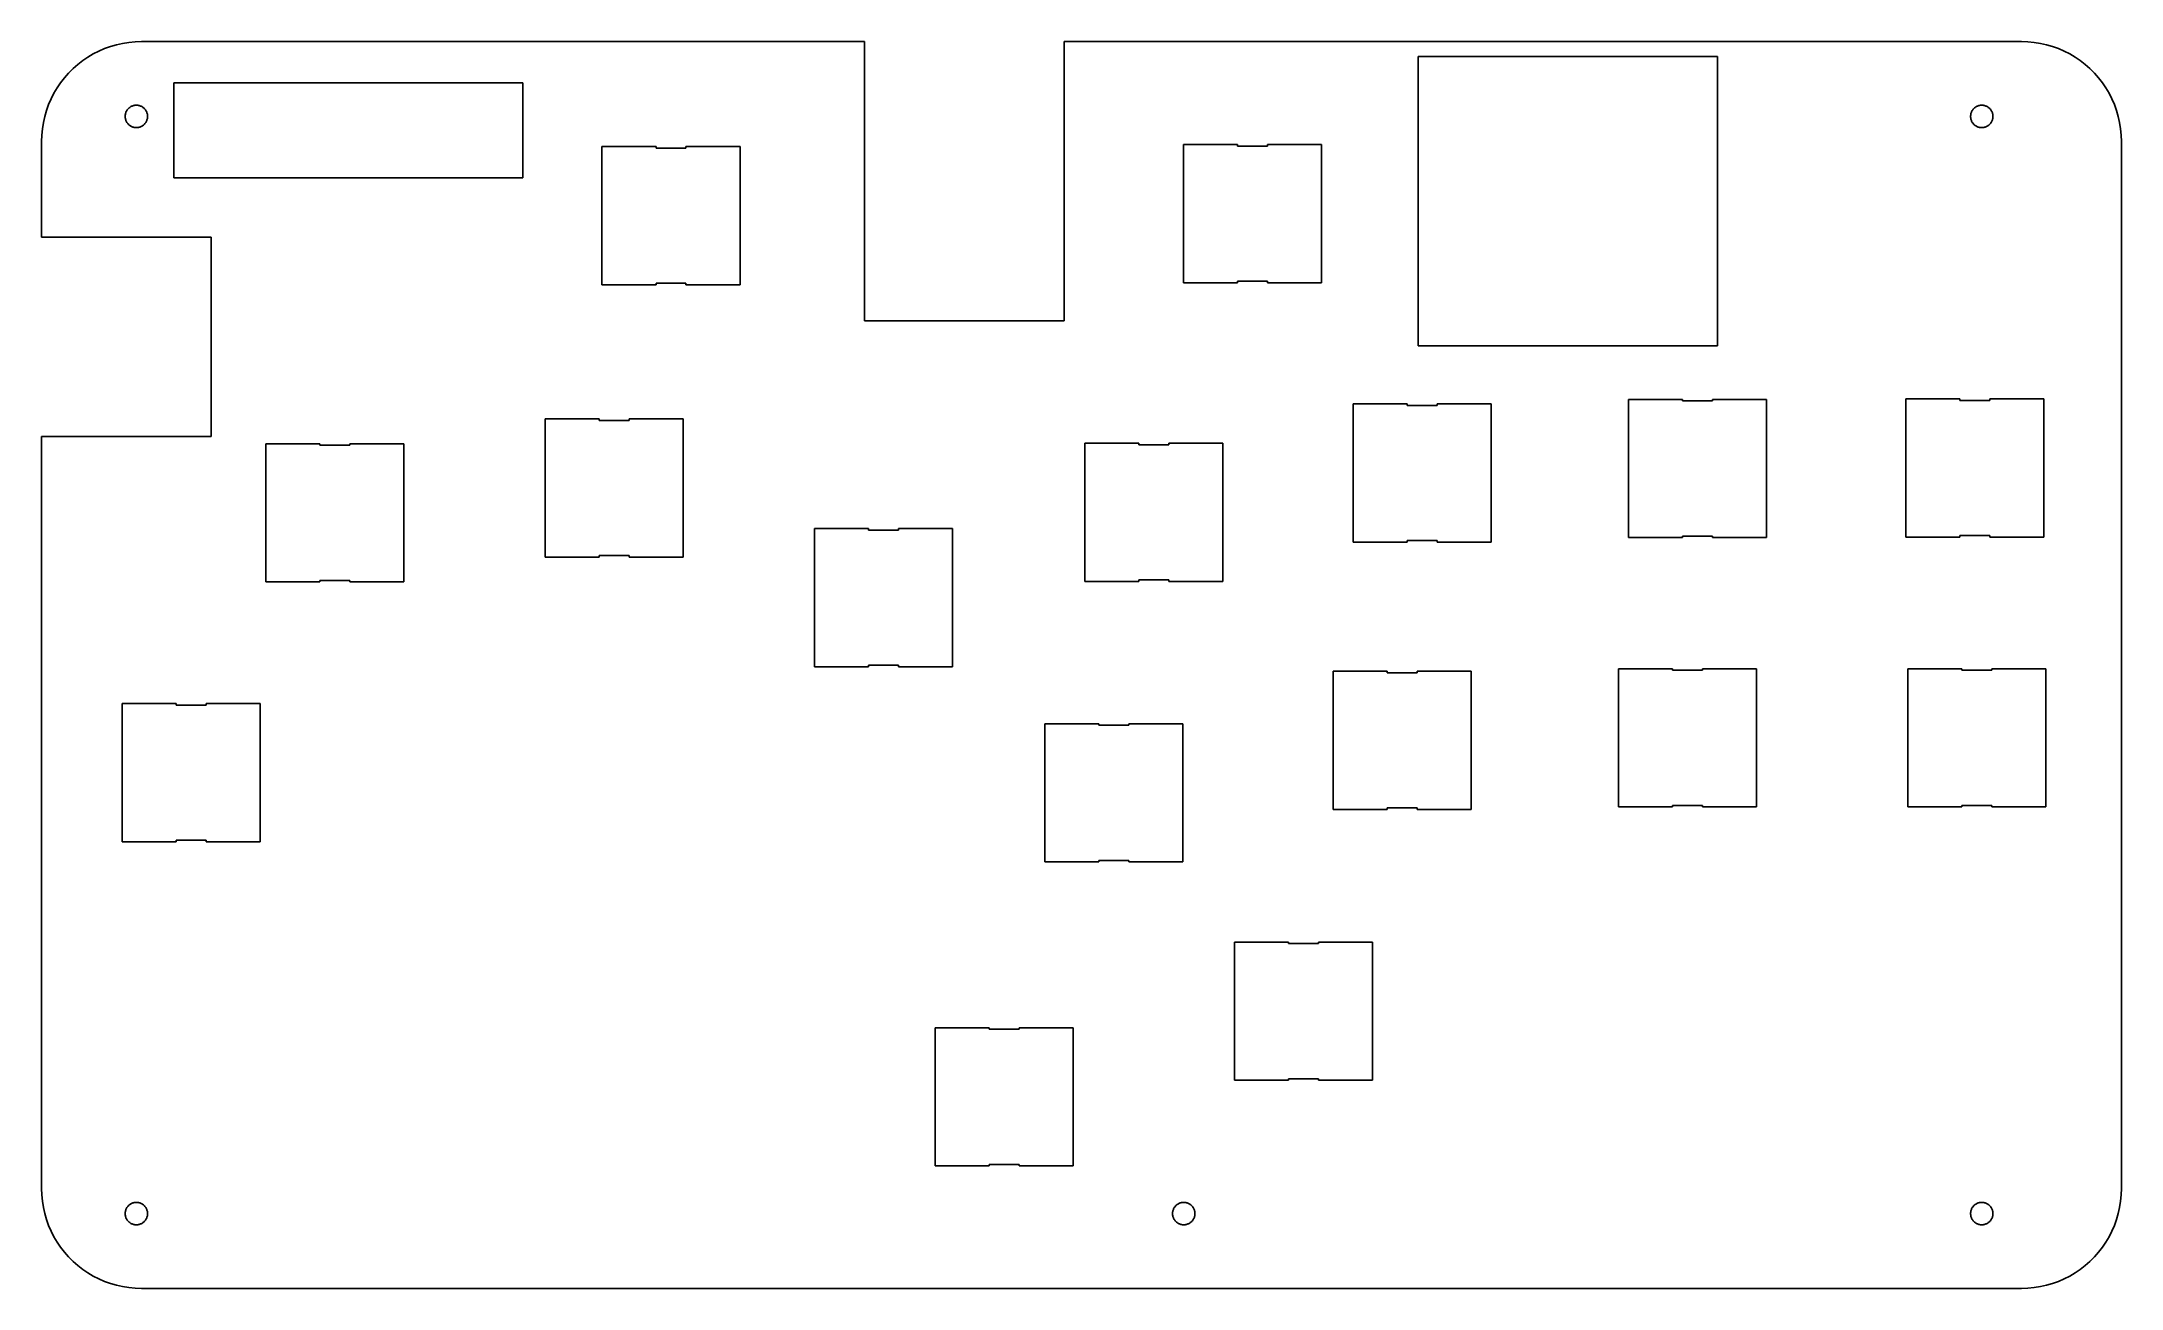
# Model space of a CAD drawing. Header units: metres. Extents: x 0 to 208, y 0 to 125.
import ezdxf

# ---------------------------------------------------------------- set-up
doc = ezdxf.new("R2010")
doc.units = ezdxf.units.M

msp = doc.modelspace()

# ---------------------------------------------------------------- linework, layer by layer
for p, q in [((4.12215, 123.09), (3.62576, 122.705)), ((4.64174, 123.443), (4.12215, 123.09)), ((5.18246, 123.763), (4.64174, 123.443)), ((5.7422, 124.048), (5.18246, 123.763)), ((6.31876, 124.298), (5.7422, 124.048)), ((6.90984, 124.511), (6.31876, 124.298)), ((7.51311, 124.686), (6.90984, 124.511)), ((8.12619, 124.823), (7.51311, 124.686)), ((8.74667, 124.921), (8.12619, 124.823)), ((9.3721, 124.98), (8.74667, 124.921)), ((10, 125), (9.3721, 124.98)), ((82.5, 125), (10, 125)), ((82.5, 97), (82.5, 125)), ((198.5, 125), (102.5, 125)), ((102.5, 125), (102.5, 97)), ((138, 94.5), (138, 123.5)), ((138, 123.5), (168, 123.5)), ((168, 123.5), (168, 94.5)), ((199.128, 124.98), (198.5, 125)), ((199.753, 124.921), (199.128, 124.98)), ((200.374, 124.823), (199.753, 124.921)), ((200.987, 124.686), (200.374, 124.823)), ((201.59, 124.511), (200.987, 124.686)), ((202.181, 124.298), (201.59, 124.511)), ((202.758, 124.048), (202.181, 124.298)), ((203.318, 123.763), (202.758, 124.048)), ((203.858, 123.443), (203.318, 123.763)), ((204.378, 123.09), (203.858, 123.443)), ((204.874, 122.705), (204.378, 123.09)), ((2.29486, 121.374), (1.90984, 120.878)), ((2.71031, 121.845), (2.29486, 121.374)), ((3.15453, 122.29), (2.71031, 121.845)), ((3.62576, 122.705), (3.15453, 122.29)), ((205.345, 122.29), (204.874, 122.705)), ((205.79, 121.845), (205.345, 122.29)), ((206.205, 121.374), (205.79, 121.845)), ((206.59, 120.878), (206.205, 121.374)), ((0.95174, 119.258), (0.70224, 118.681)), ((1.23694, 119.818), (0.95174, 119.258)), ((1.55672, 120.358), (1.23694, 119.818)), ((1.90984, 120.878), (1.55672, 120.358)), ((13.25, 111.35), (13.25, 120.85)), ((13.25, 120.85), (48.25, 120.85)), ((48.25, 120.85), (48.25, 111.35)), ((206.943, 120.358), (206.59, 120.878)), ((207.263, 119.818), (206.943, 120.358)), ((207.548, 119.258), (207.263, 119.818)), ((207.798, 118.681), (207.548, 119.258)), ((0.17712, 116.874), (0.07886, 116.253)), ((0.31416, 117.487), (0.17712, 116.874)), ((0.48944, 118.09), (0.31416, 117.487)), ((0.70224, 118.681), (0.48944, 118.09)), ((8.37999, 117.5), (8.3822, 117.57)), ((8.3822, 117.43), (8.37999, 117.5)), ((8.3822, 117.57), (8.38882, 117.64)), ((8.38882, 117.36), (8.3822, 117.43)), ((8.38882, 117.64), (8.39983, 117.71)), ((8.39983, 117.29), (8.38882, 117.36)), ((8.39983, 117.71), (8.41518, 117.779)), ((8.41518, 117.221), (8.39983, 117.29)), ((8.41518, 117.779), (8.43481, 117.846)), ((8.43481, 117.154), (8.41518, 117.221)), ((8.43481, 117.846), (8.45865, 117.912)), ((8.45865, 117.088), (8.43481, 117.154)), ((8.45865, 117.912), (8.48659, 117.977)), ((8.48659, 117.023), (8.45865, 117.088)), ((8.48659, 117.977), (8.51852, 118.04)), ((8.51852, 116.96), (8.48659, 117.023)), ((8.51852, 118.04), (8.55435, 118.1)), ((8.55435, 116.9), (8.51852, 116.96)), ((8.55435, 118.1), (8.59389, 118.158)), ((8.59389, 116.842), (8.55435, 116.9)), ((8.59389, 118.158), (8.63702, 118.214)), ((8.63702, 116.786), (8.59389, 116.842)), ((8.63702, 118.214), (8.68355, 118.267)), ((8.68355, 116.733), (8.63702, 116.786)), ((8.68355, 118.267), (8.73331, 118.316)), ((8.73331, 118.316), (8.78607, 118.363)), ((8.78607, 118.363), (8.84167, 118.406)), ((8.84167, 118.406), (8.89987, 118.446)), ((8.89987, 118.446), (8.96043, 118.481)), ((8.96043, 118.481), (9.02312, 118.513)), ((9.02312, 118.513), (9.08769, 118.541)), ((9.08769, 118.541), (9.1539, 118.565)), ((9.1539, 118.565), (9.22147, 118.585)), ((9.22147, 118.585), (9.29013, 118.6)), ((9.29013, 118.6), (9.35962, 118.611)), ((9.35962, 118.611), (9.42967, 118.618)), ((9.42967, 118.618), (9.5, 118.62)), ((9.5, 118.62), (9.57031, 118.618)), ((9.57031, 118.618), (9.64037, 118.611)), ((9.64037, 118.611), (9.70985, 118.6)), ((9.70985, 118.6), (9.77852, 118.585)), ((9.77852, 118.585), (9.84608, 118.565)), ((9.84608, 118.565), (9.91229, 118.541)), ((9.91229, 118.541), (9.97687, 118.513)), ((9.97687, 118.513), (10.0396, 118.481)), ((10.0396, 118.481), (10.1001, 118.446)), ((10.1001, 118.446), (10.1583, 118.406)), ((10.1583, 118.406), (10.2139, 118.363)), ((10.2139, 118.363), (10.2667, 118.316)), ((10.2667, 118.316), (10.3164, 118.267)), ((10.3164, 118.267), (10.363, 118.214)), ((10.363, 116.786), (10.3164, 116.733)), ((10.363, 118.214), (10.4061, 118.158)), ((10.4061, 116.842), (10.363, 116.786)), ((10.4061, 118.158), (10.4456, 118.1)), ((10.4456, 116.9), (10.4061, 116.842)), ((10.4456, 118.1), (10.4815, 118.04)), ((10.4815, 116.96), (10.4456, 116.9)), ((10.4815, 118.04), (10.5134, 117.977)), ((10.5134, 117.023), (10.4815, 116.96)), ((10.5134, 117.977), (10.5413, 117.912)), ((10.5413, 117.088), (10.5134, 117.023)), ((10.5413, 117.912), (10.5652, 117.846)), ((10.5652, 117.154), (10.5413, 117.088)), ((10.5652, 117.846), (10.5848, 117.779)), ((10.5848, 117.221), (10.5652, 117.154)), ((10.5848, 117.779), (10.6002, 117.71)), ((10.6002, 117.29), (10.5848, 117.221)), ((10.6002, 117.71), (10.6112, 117.64)), ((10.6112, 117.36), (10.6002, 117.29)), ((10.6112, 117.64), (10.6178, 117.57)), ((10.6178, 117.43), (10.6112, 117.36)), ((10.6178, 117.57), (10.62, 117.5)), ((10.62, 117.5), (10.6178, 117.43)), ((193.38, 117.5), (193.382, 117.57)), ((193.382, 117.43), (193.38, 117.5)), ((193.382, 117.57), (193.389, 117.64)), ((193.389, 117.36), (193.382, 117.43)), ((193.389, 117.64), (193.4, 117.71)), ((193.4, 117.29), (193.389, 117.36)), ((193.4, 117.71), (193.415, 117.779)), ((193.415, 117.221), (193.4, 117.29)), ((193.415, 117.779), (193.435, 117.846)), ((193.435, 117.154), (193.415, 117.221)), ((193.435, 117.846), (193.459, 117.912)), ((193.459, 117.088), (193.435, 117.154)), ((193.459, 117.912), (193.487, 117.977)), ((193.487, 117.023), (193.459, 117.088)), ((193.487, 117.977), (193.519, 118.04)), ((193.519, 116.96), (193.487, 117.023)), ((193.519, 118.04), (193.554, 118.1)), ((193.554, 116.9), (193.519, 116.96)), ((193.554, 118.1), (193.594, 118.158)), ((193.594, 116.842), (193.554, 116.9)), ((193.594, 118.158), (193.637, 118.214)), ((193.637, 116.786), (193.594, 116.842)), ((193.637, 118.214), (193.684, 118.267)), ((193.684, 116.733), (193.637, 116.786)), ((193.684, 118.267), (193.733, 118.316)), ((193.733, 118.316), (193.786, 118.363)), ((193.786, 118.363), (193.842, 118.406)), ((193.842, 118.406), (193.9, 118.446)), ((193.9, 118.446), (193.96, 118.481)), ((193.96, 118.481), (194.023, 118.513)), ((194.023, 118.513), (194.088, 118.541)), ((194.088, 118.541), (194.154, 118.565)), ((194.154, 118.565), (194.221, 118.585)), ((194.221, 118.585), (194.29, 118.6)), ((194.29, 118.6), (194.36, 118.611)), ((194.36, 118.611), (194.43, 118.618)), ((194.43, 118.618), (194.5, 118.62)), ((194.5, 118.62), (194.57, 118.618)), ((194.57, 118.618), (194.64, 118.611)), ((194.64, 118.611), (194.71, 118.6)), ((194.71, 118.6), (194.779, 118.585)), ((194.779, 118.585), (194.846, 118.565)), ((194.846, 118.565), (194.912, 118.541)), ((194.912, 118.541), (194.977, 118.513)), ((194.977, 118.513), (195.04, 118.481)), ((195.04, 118.481), (195.1, 118.446)), ((195.1, 118.446), (195.158, 118.406)), ((195.158, 118.406), (195.214, 118.363)), ((195.214, 118.363), (195.267, 118.316)), ((195.267, 118.316), (195.316, 118.267)), ((195.316, 118.267), (195.363, 118.214)), ((195.363, 116.786), (195.316, 116.733)), ((195.363, 118.214), (195.406, 118.158)), ((195.406, 116.842), (195.363, 116.786)), ((195.406, 118.158), (195.446, 118.1)), ((195.446, 116.9), (195.406, 116.842)), ((195.446, 118.1), (195.481, 118.04)), ((195.481, 116.96), (195.446, 116.9)), ((195.481, 118.04), (195.513, 117.977)), ((195.513, 117.023), (195.481, 116.96)), ((195.513, 117.977), (195.541, 117.912)), ((195.541, 117.088), (195.513, 117.023)), ((195.541, 117.912), (195.565, 117.846)), ((195.565, 117.154), (195.541, 117.088)), ((195.565, 117.846), (195.585, 117.779)), ((195.585, 117.221), (195.565, 117.154)), ((195.585, 117.779), (195.6, 117.71)), ((195.6, 117.29), (195.585, 117.221)), ((195.6, 117.71), (195.611, 117.64)), ((195.611, 117.36), (195.6, 117.29)), ((195.611, 117.64), (195.618, 117.57)), ((195.618, 117.43), (195.611, 117.36)), ((195.618, 117.57), (195.62, 117.5)), ((195.62, 117.5), (195.618, 117.43)), ((208.011, 118.09), (207.798, 118.681)), ((208.186, 117.487), (208.011, 118.09)), ((208.323, 116.874), (208.186, 117.487)), ((208.421, 116.253), (208.323, 116.874)), ((0.01973, 115.628), (0, 115)), ((0, 115), (0, 105.4)), ((0.07886, 116.253), (0.01973, 115.628)), ((8.73331, 116.684), (8.68355, 116.733)), ((8.78607, 116.637), (8.73331, 116.684)), ((8.84167, 116.594), (8.78607, 116.637)), ((8.89987, 116.554), (8.84167, 116.594)), ((8.96043, 116.519), (8.89987, 116.554)), ((9.02312, 116.487), (8.96043, 116.519)), ((9.08769, 116.459), (9.02312, 116.487)), ((9.1539, 116.435), (9.08769, 116.459)), ((9.22147, 116.415), (9.1539, 116.435)), ((9.29013, 116.4), (9.22147, 116.415)), ((9.35962, 116.389), (9.29013, 116.4)), ((9.42967, 116.382), (9.35962, 116.389)), ((9.5, 116.38), (9.42967, 116.382)), ((9.57031, 116.382), (9.5, 116.38)), ((9.64037, 116.389), (9.57031, 116.382)), ((9.70985, 116.4), (9.64037, 116.389)), ((9.77852, 116.415), (9.70985, 116.4)), ((9.84608, 116.435), (9.77852, 116.415)), ((9.91229, 116.459), (9.84608, 116.435)), ((9.97687, 116.487), (9.91229, 116.459)), ((10.0396, 116.519), (9.97687, 116.487)), ((10.1001, 116.554), (10.0396, 116.519)), ((10.1583, 116.594), (10.1001, 116.554)), ((10.2139, 116.637), (10.1583, 116.594)), ((10.2667, 116.684), (10.2139, 116.637)), ((10.3164, 116.733), (10.2667, 116.684)), ((114.475, 100.825), (114.475, 114.675)), ((114.475, 114.675), (119.9, 114.675)), ((119.9, 114.675), (119.9, 114.525)), ((122.9, 114.525), (122.9, 114.675)), ((122.9, 114.675), (128.325, 114.675)), ((128.325, 114.675), (128.325, 100.825)), ((193.733, 116.684), (193.684, 116.733)), ((193.786, 116.637), (193.733, 116.684)), ((193.842, 116.594), (193.786, 116.637)), ((193.9, 116.554), (193.842, 116.594)), ((193.96, 116.519), (193.9, 116.554)), ((194.023, 116.487), (193.96, 116.519)), ((194.088, 116.459), (194.023, 116.487)), ((194.154, 116.435), (194.088, 116.459)), ((194.221, 116.415), (194.154, 116.435)), ((194.29, 116.4), (194.221, 116.415)), ((194.36, 116.389), (194.29, 116.4)), ((194.43, 116.382), (194.36, 116.389)), ((194.5, 116.38), (194.43, 116.382)), ((194.57, 116.382), (194.5, 116.38)), ((194.64, 116.389), (194.57, 116.382)), ((194.71, 116.4), (194.64, 116.389)), ((194.779, 116.415), (194.71, 116.4)), ((194.846, 116.435), (194.779, 116.415)), ((194.912, 116.459), (194.846, 116.435)), ((194.977, 116.487), (194.912, 116.459)), ((195.04, 116.519), (194.977, 116.487)), ((195.1, 116.554), (195.04, 116.519)), ((195.158, 116.594), (195.1, 116.554)), ((195.214, 116.637), (195.158, 116.594)), ((195.267, 116.684), (195.214, 116.637)), ((195.316, 116.733), (195.267, 116.684)), ((208.48, 115.628), (208.421, 116.253)), ((208.5, 115), (208.48, 115.628)), ((208.5, 10), (208.5, 115)), ((56.175, 100.625), (56.175, 114.475)), ((56.175, 114.475), (61.6, 114.475)), ((61.6, 114.475), (61.6, 114.325)), ((61.6, 114.325), (64.6, 114.325)), ((64.6, 114.325), (64.6, 114.475)), ((64.6, 114.475), (70.025, 114.475)), ((70.025, 114.475), (70.025, 100.625)), ((119.9, 114.525), (122.9, 114.525)), ((48.25, 111.35), (13.25, 111.35)), ((0, 105.4), (17, 105.4)), ((17, 105.4), (17, 85.4)), ((61.6, 100.625), (56.175, 100.625)), ((64.6, 100.775), (61.6, 100.775)), ((61.6, 100.775), (61.6, 100.625)), ((64.6, 100.625), (64.6, 100.775)), ((70.025, 100.625), (64.6, 100.625)), ((119.9, 100.825), (114.475, 100.825)), ((122.9, 100.975), (119.9, 100.975)), ((119.9, 100.975), (119.9, 100.825)), ((122.9, 100.825), (122.9, 100.975)), ((128.325, 100.825), (122.9, 100.825)), ((102.5, 97), (82.5, 97)), ((168, 94.5), (138, 94.5)), ((131.475, 74.825), (131.475, 88.675)), ((131.475, 88.675), (136.9, 88.675)), ((136.9, 88.675), (136.9, 88.525)), ((136.9, 88.525), (139.9, 88.525)), ((139.9, 88.525), (139.9, 88.675)), ((139.9, 88.675), (145.325, 88.675)), ((145.325, 88.675), (145.325, 74.825)), ((159.075, 75.275), (159.075, 89.125)), ((159.075, 89.125), (164.5, 89.125)), ((164.5, 89.125), (164.5, 88.975)), ((164.5, 88.975), (167.5, 88.975)), ((167.5, 88.975), (167.5, 89.125)), ((167.5, 89.125), (172.925, 89.125)), ((172.925, 89.125), (172.925, 75.275)), ((186.875, 75.325), (186.875, 89.175)), ((186.875, 89.175), (192.3, 89.175)), ((192.3, 89.175), (192.3, 89.025)), ((192.3, 89.025), (195.3, 89.025)), ((195.3, 89.025), (195.3, 89.175)), ((195.3, 89.175), (200.725, 89.175)), ((200.725, 89.175), (200.725, 75.325)), ((50.475, 73.325), (50.475, 87.175)), ((50.475, 87.175), (55.9, 87.175)), ((55.9, 87.175), (55.9, 87.025)), ((55.9, 87.025), (58.9, 87.025)), ((58.9, 87.025), (58.9, 87.175)), ((58.9, 87.175), (64.325, 87.175)), ((64.325, 87.175), (64.325, 73.325)), ((17, 85.4), (0, 85.4)), ((0, 85.4), (0, 10)), ((22.475, 70.825), (22.475, 84.675)), ((22.475, 84.675), (27.9, 84.675)), ((27.9, 84.675), (27.9, 84.525)), ((27.9, 84.525), (30.9, 84.525)), ((30.9, 84.525), (30.9, 84.675)), ((30.9, 84.675), (36.325, 84.675)), ((36.325, 84.675), (36.325, 70.825)), ((104.575, 70.875), (104.575, 84.725)), ((104.575, 84.725), (110, 84.725)), ((110, 84.725), (110, 84.575)), ((110, 84.575), (113, 84.575)), ((113, 84.575), (113, 84.725)), ((113, 84.725), (118.425, 84.725)), ((118.425, 84.725), (118.425, 70.875)), ((77.475, 62.325), (77.475, 76.175)), ((77.475, 76.175), (82.9, 76.175)), ((82.9, 76.175), (82.9, 76.025)), ((82.9, 76.025), (85.9, 76.025)), ((85.9, 76.025), (85.9, 76.175)), ((85.9, 76.175), (91.325, 76.175)), ((91.325, 76.175), (91.325, 62.325)), ((164.5, 75.275), (159.075, 75.275)), ((167.5, 75.425), (164.5, 75.425)), ((164.5, 75.425), (164.5, 75.275)), ((167.5, 75.275), (167.5, 75.425)), ((172.925, 75.275), (167.5, 75.275)), ((192.3, 75.325), (186.875, 75.325)), ((195.3, 75.475), (192.3, 75.475)), ((192.3, 75.475), (192.3, 75.325)), ((195.3, 75.325), (195.3, 75.475)), ((200.725, 75.325), (195.3, 75.325)), ((55.9, 73.325), (50.475, 73.325)), ((58.9, 73.475), (55.9, 73.475)), ((55.9, 73.475), (55.9, 73.325)), ((58.9, 73.325), (58.9, 73.475)), ((64.325, 73.325), (58.9, 73.325)), ((136.9, 74.825), (131.475, 74.825)), ((139.9, 74.975), (136.9, 74.975)), ((136.9, 74.975), (136.9, 74.825)), ((139.9, 74.825), (139.9, 74.975)), ((145.325, 74.825), (139.9, 74.825)), ((30.9, 70.975), (27.9, 70.975)), ((27.9, 70.975), (27.9, 70.825)), ((30.9, 70.825), (30.9, 70.975)), ((113, 71.025), (110, 71.025)), ((110, 71.025), (110, 70.875)), ((113, 70.875), (113, 71.025)), ((27.9, 70.825), (22.475, 70.825)), ((36.325, 70.825), (30.9, 70.825)), ((110, 70.875), (104.575, 70.875)), ((118.425, 70.875), (113, 70.875)), ((82.9, 62.325), (77.475, 62.325)), ((85.9, 62.475), (82.9, 62.475)), ((82.9, 62.475), (82.9, 62.325)), ((85.9, 62.325), (85.9, 62.475)), ((91.325, 62.325), (85.9, 62.325)), ((129.475, 48.025), (129.475, 61.875)), ((129.475, 61.875), (134.9, 61.875)), ((134.9, 61.875), (134.9, 61.725)), ((134.9, 61.725), (137.9, 61.725)), ((137.9, 61.725), (137.9, 61.875)), ((137.9, 61.875), (143.325, 61.875)), ((143.325, 61.875), (143.325, 48.025)), ((158.075, 48.275), (158.075, 62.125)), ((158.075, 62.125), (163.5, 62.125)), ((163.5, 62.125), (163.5, 61.975)), ((163.5, 61.975), (166.5, 61.975)), ((166.5, 61.975), (166.5, 62.125)), ((166.5, 62.125), (171.925, 62.125)), ((171.925, 62.125), (171.925, 48.275)), ((187.075, 48.275), (187.075, 62.125)), ((187.075, 62.125), (192.5, 62.125)), ((192.5, 62.125), (192.5, 61.975)), ((192.5, 61.975), (195.5, 61.975)), ((195.5, 61.975), (195.5, 62.125)), ((195.5, 62.125), (200.925, 62.125)), ((200.925, 62.125), (200.925, 48.275)), ((8.07501, 44.775), (8.07501, 58.625)), ((8.07501, 58.625), (13.5, 58.625)), ((13.5, 58.625), (13.5, 58.475)), ((13.5, 58.475), (16.5, 58.475)), ((16.5, 58.475), (16.5, 58.625)), ((16.5, 58.625), (21.925, 58.625)), ((21.925, 58.625), (21.925, 44.775)), ((100.575, 42.76), (100.575, 56.61)), ((100.575, 56.61), (106, 56.61)), ((106, 56.61), (106, 56.46)), ((106, 56.46), (109, 56.46)), ((109, 56.46), (109, 56.61)), ((109, 56.61), (114.425, 56.61)), ((114.425, 56.61), (114.425, 42.76)), ((134.9, 48.025), (129.475, 48.025)), ((137.9, 48.175), (134.9, 48.175)), ((134.9, 48.175), (134.9, 48.025)), ((137.9, 48.025), (137.9, 48.175)), ((143.325, 48.025), (137.9, 48.025)), ((163.5, 48.275), (158.075, 48.275)), ((166.5, 48.425), (163.5, 48.425)), ((163.5, 48.425), (163.5, 48.275)), ((166.5, 48.275), (166.5, 48.425)), ((171.925, 48.275), (166.5, 48.275)), ((192.5, 48.275), (187.075, 48.275)), ((195.5, 48.425), (192.5, 48.425)), ((192.5, 48.425), (192.5, 48.275)), ((195.5, 48.275), (195.5, 48.425)), ((200.925, 48.275), (195.5, 48.275)), ((13.5, 44.775), (8.07501, 44.775)), ((16.5, 44.925), (13.5, 44.925)), ((13.5, 44.925), (13.5, 44.775)), ((16.5, 44.775), (16.5, 44.925)), ((21.925, 44.775), (16.5, 44.775)), ((106, 42.76), (100.575, 42.76)), ((109, 42.91), (106, 42.91)), ((106, 42.91), (106, 42.76)), ((109, 42.76), (109, 42.91)), ((114.425, 42.76), (109, 42.76)), ((119.575, 20.875), (119.575, 34.725)), ((119.575, 34.725), (125, 34.725)), ((125, 34.725), (125, 34.575)), ((125, 34.575), (128, 34.575)), ((128, 34.575), (128, 34.725)), ((128, 34.725), (133.425, 34.725)), ((133.425, 34.725), (133.425, 20.875)), ((89.575, 12.275), (89.575, 26.125)), ((89.575, 26.125), (95, 26.125)), ((95, 26.125), (95, 25.975)), ((95, 25.975), (98, 25.975)), ((98, 25.975), (98, 26.125)), ((98, 26.125), (103.425, 26.125)), ((103.425, 26.125), (103.425, 12.275)), ((125, 20.875), (119.575, 20.875)), ((128, 21.025), (125, 21.025)), ((125, 21.025), (125, 20.875)), ((128, 20.875), (128, 21.025)), ((133.425, 20.875), (128, 20.875)), ((95, 12.275), (89.575, 12.275)), ((98, 12.425), (95, 12.425)), ((95, 12.425), (95, 12.275)), ((98, 12.275), (98, 12.425)), ((103.425, 12.275), (98, 12.275)), ((0, 10), (0.01973, 9.3721)), ((0.01973, 9.3721), (0.07886, 8.74667)), ((0.07886, 8.74667), (0.17712, 8.12619)), ((8.73331, 8.31644), (8.78607, 8.36296)), ((8.78607, 8.36296), (8.84167, 8.4061)), ((8.84167, 8.4061), (8.89987, 8.44563)), ((8.89987, 8.44563), (8.96043, 8.48146)), ((8.96043, 8.48146), (9.02312, 8.5134)), ((9.02312, 8.5134), (9.08769, 8.54134)), ((9.08769, 8.54134), (9.1539, 8.56517)), ((9.1539, 8.56517), (9.22147, 8.58481)), ((9.22147, 8.58481), (9.29013, 8.60016)), ((9.29013, 8.60016), (9.35962, 8.61116)), ((9.35962, 8.61116), (9.42967, 8.61778)), ((9.42967, 8.61778), (9.5, 8.62)), ((9.5, 8.62), (9.57031, 8.61778)), ((9.57031, 8.61778), (9.64037, 8.61116)), ((9.64037, 8.61116), (9.70985, 8.60016)), ((9.70985, 8.60016), (9.77852, 8.58481)), ((9.77852, 8.58481), (9.84608, 8.56517)), ((9.84608, 8.56517), (9.91229, 8.54134)), ((9.91229, 8.54134), (9.97687, 8.5134)), ((9.97687, 8.5134), (10.0396, 8.48146)), ((10.0396, 8.48146), (10.1001, 8.44563)), ((10.1001, 8.44563), (10.1583, 8.4061)), ((10.1583, 8.4061), (10.2139, 8.36296)), ((10.2139, 8.36296), (10.2667, 8.31644)), ((113.733, 8.31644), (113.786, 8.36296)), ((113.786, 8.36296), (113.842, 8.4061)), ((113.842, 8.4061), (113.9, 8.44563)), ((113.9, 8.44563), (113.96, 8.48146)), ((113.96, 8.48146), (114.023, 8.5134)), ((114.023, 8.5134), (114.088, 8.54134)), ((114.088, 8.54134), (114.154, 8.56517)), ((114.154, 8.56517), (114.221, 8.58481)), ((114.221, 8.58481), (114.29, 8.60016)), ((114.29, 8.60016), (114.36, 8.61116)), ((114.36, 8.61116), (114.43, 8.61778)), ((114.43, 8.61778), (114.5, 8.62)), ((114.5, 8.62), (114.57, 8.61778)), ((114.57, 8.61778), (114.64, 8.61116)), ((114.64, 8.61116), (114.71, 8.60016)), ((114.71, 8.60016), (114.779, 8.58481)), ((114.779, 8.58481), (114.846, 8.56517)), ((114.846, 8.56517), (114.912, 8.54134)), ((114.912, 8.54134), (114.977, 8.5134)), ((114.977, 8.5134), (115.04, 8.48146)), ((115.04, 8.48146), (115.1, 8.44563)), ((115.1, 8.44563), (115.158, 8.4061)), ((115.158, 8.4061), (115.214, 8.36296)), ((115.214, 8.36296), (115.267, 8.31644)), ((193.733, 8.31644), (193.786, 8.36296)), ((193.786, 8.36296), (193.842, 8.4061)), ((193.842, 8.4061), (193.9, 8.44563)), ((193.9, 8.44563), (193.96, 8.48146)), ((193.96, 8.48146), (194.023, 8.5134)), ((194.023, 8.5134), (194.088, 8.54134)), ((194.088, 8.54134), (194.154, 8.56517)), ((194.154, 8.56517), (194.221, 8.58481)), ((194.221, 8.58481), (194.29, 8.60016)), ((194.29, 8.60016), (194.36, 8.61116)), ((194.36, 8.61116), (194.43, 8.61778)), ((194.43, 8.61778), (194.5, 8.62)), ((194.5, 8.62), (194.57, 8.61778)), ((194.57, 8.61778), (194.64, 8.61116)), ((194.64, 8.61116), (194.71, 8.60016)), ((194.71, 8.60016), (194.779, 8.58481)), ((194.779, 8.58481), (194.846, 8.56517)), ((194.846, 8.56517), (194.912, 8.54134)), ((194.912, 8.54134), (194.977, 8.5134)), ((194.977, 8.5134), (195.04, 8.48146)), ((195.04, 8.48146), (195.1, 8.44563)), ((195.1, 8.44563), (195.158, 8.4061)), ((195.158, 8.4061), (195.214, 8.36296)), ((195.214, 8.36296), (195.267, 8.31644)), ((208.323, 8.12619), (208.421, 8.74667)), ((208.421, 8.74667), (208.48, 9.3721)), ((208.48, 9.3721), (208.5, 10)), ((0.17712, 8.12619), (0.31416, 7.51311)), ((0.31416, 7.51311), (0.48944, 6.90984)), ((0.48944, 6.90984), (0.70224, 6.31876)), ((0.70224, 6.31876), (0.95174, 5.7422)), ((8.37999, 7.5), (8.3822, 7.57031)), ((8.3822, 7.42967), (8.37999, 7.5)), ((8.3822, 7.57031), (8.38882, 7.64037)), ((8.38882, 7.35962), (8.3822, 7.42967)), ((8.38882, 7.64037), (8.39983, 7.70985)), ((8.39983, 7.29013), (8.38882, 7.35962)), ((8.39983, 7.70985), (8.41518, 7.77852)), ((8.41518, 7.22147), (8.39983, 7.29013)), ((8.41518, 7.77852), (8.43481, 7.84608)), ((8.43481, 7.1539), (8.41518, 7.22147)), ((8.43481, 7.84608), (8.45865, 7.91229)), ((8.45865, 7.08769), (8.43481, 7.1539)), ((8.45865, 7.91229), (8.48659, 7.97687)), ((8.48659, 7.02312), (8.45865, 7.08769)), ((8.48659, 7.97687), (8.51852, 8.03955)), ((8.51852, 6.96043), (8.48659, 7.02312)), ((8.51852, 8.03955), (8.55435, 8.10011)), ((8.55435, 6.89987), (8.51852, 6.96043)), ((8.55435, 8.10011), (8.59389, 8.15831)), ((8.59389, 6.84167), (8.55435, 6.89987)), ((8.59389, 8.15831), (8.63702, 8.21391)), ((8.63702, 6.78607), (8.59389, 6.84167)), ((8.63702, 8.21391), (8.68355, 8.26668)), ((8.68355, 6.73331), (8.63702, 6.78607)), ((8.68355, 8.26668), (8.73331, 8.31644)), ((8.73331, 6.68355), (8.68355, 6.73331)), ((8.78607, 6.63702), (8.73331, 6.68355)), ((8.84167, 6.59389), (8.78607, 6.63702)), ((8.89987, 6.55435), (8.84167, 6.59389)), ((8.96043, 6.51852), (8.89987, 6.55435)), ((9.02312, 6.48659), (8.96043, 6.51852)), ((9.08769, 6.45865), (9.02312, 6.48659)), ((9.1539, 6.43481), (9.08769, 6.45865)), ((9.22147, 6.41518), (9.1539, 6.43481)), ((9.29013, 6.39983), (9.22147, 6.41518)), ((9.35962, 6.38882), (9.29013, 6.39983)), ((9.42967, 6.3822), (9.35962, 6.38882)), ((9.5, 6.37999), (9.42967, 6.3822)), ((9.57031, 6.3822), (9.5, 6.37999)), ((9.64037, 6.38882), (9.57031, 6.3822)), ((9.70985, 6.39983), (9.64037, 6.38882)), ((9.77852, 6.41518), (9.70985, 6.39983)), ((9.84608, 6.43481), (9.77852, 6.41518)), ((9.91229, 6.45865), (9.84608, 6.43481)), ((9.97687, 6.48659), (9.91229, 6.45865)), ((10.0396, 6.51852), (9.97687, 6.48659)), ((10.1001, 6.55435), (10.0396, 6.51852)), ((10.1583, 6.59389), (10.1001, 6.55435)), ((10.2139, 6.63702), (10.1583, 6.59389)), ((10.2667, 6.68355), (10.2139, 6.63702)), ((10.2667, 8.31644), (10.3164, 8.26668)), ((10.3164, 6.73331), (10.2667, 6.68355)), ((10.3164, 8.26668), (10.363, 8.21391)), ((10.363, 6.78607), (10.3164, 6.73331)), ((10.363, 8.21391), (10.4061, 8.15831)), ((10.4061, 6.84167), (10.363, 6.78607)), ((10.4061, 8.15831), (10.4456, 8.10011)), ((10.4456, 6.89987), (10.4061, 6.84167)), ((10.4456, 8.10011), (10.4815, 8.03955)), ((10.4815, 6.96043), (10.4456, 6.89987)), ((10.4815, 8.03955), (10.5134, 7.97687)), ((10.5134, 7.02312), (10.4815, 6.96043)), ((10.5134, 7.97687), (10.5413, 7.91229)), ((10.5413, 7.08769), (10.5134, 7.02312)), ((10.5413, 7.91229), (10.5652, 7.84608)), ((10.5652, 7.1539), (10.5413, 7.08769)), ((10.5652, 7.84608), (10.5848, 7.77852)), ((10.5848, 7.22147), (10.5652, 7.1539)), ((10.5848, 7.77852), (10.6002, 7.70985)), ((10.6002, 7.29013), (10.5848, 7.22147)), ((10.6002, 7.70985), (10.6112, 7.64037)), ((10.6112, 7.35962), (10.6002, 7.29013)), ((10.6112, 7.64037), (10.6178, 7.57031)), ((10.6178, 7.42967), (10.6112, 7.35962)), ((10.6178, 7.57031), (10.62, 7.5)), ((10.62, 7.5), (10.6178, 7.42967)), ((113.38, 7.5), (113.382, 7.57031)), ((113.382, 7.42967), (113.38, 7.5)), ((113.382, 7.57031), (113.389, 7.64037)), ((113.389, 7.35962), (113.382, 7.42967)), ((113.389, 7.64037), (113.4, 7.70985)), ((113.4, 7.29013), (113.389, 7.35962)), ((113.4, 7.70985), (113.415, 7.77852)), ((113.415, 7.22147), (113.4, 7.29013)), ((113.415, 7.77852), (113.435, 7.84608)), ((113.435, 7.1539), (113.415, 7.22147)), ((113.435, 7.84608), (113.459, 7.91229)), ((113.459, 7.08769), (113.435, 7.1539)), ((113.459, 7.91229), (113.487, 7.97687)), ((113.487, 7.02312), (113.459, 7.08769)), ((113.487, 7.97687), (113.519, 8.03955)), ((113.519, 6.96043), (113.487, 7.02312)), ((113.519, 8.03955), (113.554, 8.10011)), ((113.554, 6.89987), (113.519, 6.96043)), ((113.554, 8.10011), (113.594, 8.15831)), ((113.594, 6.84167), (113.554, 6.89987)), ((113.594, 8.15831), (113.637, 8.21391)), ((113.637, 6.78607), (113.594, 6.84167)), ((113.637, 8.21391), (113.684, 8.26668)), ((113.684, 6.73331), (113.637, 6.78607)), ((113.684, 8.26668), (113.733, 8.31644)), ((113.733, 6.68355), (113.684, 6.73331)), ((113.786, 6.63702), (113.733, 6.68355)), ((113.842, 6.59389), (113.786, 6.63702)), ((113.9, 6.55435), (113.842, 6.59389)), ((113.96, 6.51852), (113.9, 6.55435)), ((114.023, 6.48659), (113.96, 6.51852)), ((114.088, 6.45865), (114.023, 6.48659)), ((114.154, 6.43481), (114.088, 6.45865)), ((114.221, 6.41518), (114.154, 6.43481)), ((114.29, 6.39983), (114.221, 6.41518)), ((114.36, 6.38882), (114.29, 6.39983)), ((114.43, 6.3822), (114.36, 6.38882)), ((114.5, 6.37999), (114.43, 6.3822)), ((114.57, 6.3822), (114.5, 6.37999)), ((114.64, 6.38882), (114.57, 6.3822)), ((114.71, 6.39983), (114.64, 6.38882)), ((114.779, 6.41518), (114.71, 6.39983)), ((114.846, 6.43481), (114.779, 6.41518)), ((114.912, 6.45865), (114.846, 6.43481)), ((114.977, 6.48659), (114.912, 6.45865)), ((115.04, 6.51852), (114.977, 6.48659)), ((115.1, 6.55435), (115.04, 6.51852)), ((115.158, 6.59389), (115.1, 6.55435)), ((115.214, 6.63702), (115.158, 6.59389)), ((115.267, 6.68355), (115.214, 6.63702)), ((115.267, 8.31644), (115.316, 8.26668)), ((115.316, 6.73331), (115.267, 6.68355)), ((115.316, 8.26668), (115.363, 8.21391)), ((115.363, 6.78607), (115.316, 6.73331)), ((115.363, 8.21391), (115.406, 8.15831)), ((115.406, 6.84167), (115.363, 6.78607)), ((115.406, 8.15831), (115.446, 8.10011)), ((115.446, 6.89987), (115.406, 6.84167)), ((115.446, 8.10011), (115.481, 8.03955)), ((115.481, 6.96043), (115.446, 6.89987)), ((115.481, 8.03955), (115.513, 7.97687)), ((115.513, 7.02312), (115.481, 6.96043)), ((115.513, 7.97687), (115.541, 7.91229)), ((115.541, 7.08769), (115.513, 7.02312)), ((115.541, 7.91229), (115.565, 7.84608)), ((115.565, 7.1539), (115.541, 7.08769)), ((115.565, 7.84608), (115.585, 7.77852)), ((115.585, 7.22147), (115.565, 7.1539)), ((115.585, 7.77852), (115.6, 7.70985)), ((115.6, 7.29013), (115.585, 7.22147)), ((115.6, 7.70985), (115.611, 7.64037)), ((115.611, 7.35962), (115.6, 7.29013)), ((115.611, 7.64037), (115.618, 7.57031)), ((115.618, 7.42967), (115.611, 7.35962)), ((115.618, 7.57031), (115.62, 7.5)), ((115.62, 7.5), (115.618, 7.42967)), ((193.38, 7.5), (193.382, 7.57031)), ((193.382, 7.42967), (193.38, 7.5)), ((193.382, 7.57031), (193.389, 7.64037)), ((193.389, 7.35962), (193.382, 7.42967)), ((193.389, 7.64037), (193.4, 7.70985)), ((193.4, 7.29013), (193.389, 7.35962)), ((193.4, 7.70985), (193.415, 7.77852)), ((193.415, 7.22147), (193.4, 7.29013)), ((193.415, 7.77852), (193.435, 7.84608)), ((193.435, 7.1539), (193.415, 7.22147)), ((193.435, 7.84608), (193.459, 7.91229)), ((193.459, 7.08769), (193.435, 7.1539)), ((193.459, 7.91229), (193.487, 7.97687)), ((193.487, 7.02312), (193.459, 7.08769)), ((193.487, 7.97687), (193.519, 8.03955)), ((193.519, 6.96043), (193.487, 7.02312)), ((193.519, 8.03955), (193.554, 8.10011)), ((193.554, 6.89987), (193.519, 6.96043)), ((193.554, 8.10011), (193.594, 8.15831)), ((193.594, 6.84167), (193.554, 6.89987)), ((193.594, 8.15831), (193.637, 8.21391)), ((193.637, 6.78607), (193.594, 6.84167)), ((193.637, 8.21391), (193.684, 8.26668)), ((193.684, 6.73331), (193.637, 6.78607)), ((193.684, 8.26668), (193.733, 8.31644)), ((193.733, 6.68355), (193.684, 6.73331)), ((193.786, 6.63702), (193.733, 6.68355)), ((193.842, 6.59389), (193.786, 6.63702)), ((193.9, 6.55435), (193.842, 6.59389)), ((193.96, 6.51852), (193.9, 6.55435)), ((194.023, 6.48659), (193.96, 6.51852)), ((194.088, 6.45865), (194.023, 6.48659)), ((194.154, 6.43481), (194.088, 6.45865)), ((194.221, 6.41518), (194.154, 6.43481)), ((194.29, 6.39983), (194.221, 6.41518)), ((194.36, 6.38882), (194.29, 6.39983)), ((194.43, 6.3822), (194.36, 6.38882)), ((194.5, 6.37999), (194.43, 6.3822)), ((194.57, 6.3822), (194.5, 6.37999)), ((194.64, 6.38882), (194.57, 6.3822)), ((194.71, 6.39983), (194.64, 6.38882)), ((194.779, 6.41518), (194.71, 6.39983)), ((194.846, 6.43481), (194.779, 6.41518)), ((194.912, 6.45865), (194.846, 6.43481)), ((194.977, 6.48659), (194.912, 6.45865)), ((195.04, 6.51852), (194.977, 6.48659)), ((195.1, 6.55435), (195.04, 6.51852)), ((195.158, 6.59389), (195.1, 6.55435)), ((195.214, 6.63702), (195.158, 6.59389)), ((195.267, 6.68355), (195.214, 6.63702)), ((195.267, 8.31644), (195.316, 8.26668)), ((195.316, 6.73331), (195.267, 6.68355)), ((195.316, 8.26668), (195.363, 8.21391)), ((195.363, 6.78607), (195.316, 6.73331)), ((195.363, 8.21391), (195.406, 8.15831)), ((195.406, 6.84167), (195.363, 6.78607)), ((195.406, 8.15831), (195.446, 8.10011)), ((195.446, 6.89987), (195.406, 6.84167)), ((195.446, 8.10011), (195.481, 8.03955)), ((195.481, 6.96043), (195.446, 6.89987)), ((195.481, 8.03955), (195.513, 7.97687)), ((195.513, 7.02312), (195.481, 6.96043)), ((195.513, 7.97687), (195.541, 7.91229)), ((195.541, 7.08769), (195.513, 7.02312)), ((195.541, 7.91229), (195.565, 7.84608)), ((195.565, 7.1539), (195.541, 7.08769)), ((195.565, 7.84608), (195.585, 7.77852)), ((195.585, 7.22147), (195.565, 7.1539)), ((195.585, 7.77852), (195.6, 7.70985)), ((195.6, 7.29013), (195.585, 7.22147)), ((195.6, 7.70985), (195.611, 7.64037)), ((195.611, 7.35962), (195.6, 7.29013)), ((195.611, 7.64037), (195.618, 7.57031)), ((195.618, 7.42967), (195.611, 7.35962)), ((195.618, 7.57031), (195.62, 7.5)), ((195.62, 7.5), (195.618, 7.42967)), ((207.548, 5.7422), (207.798, 6.31876)), ((207.798, 6.31876), (208.011, 6.90984)), ((208.011, 6.90984), (208.186, 7.51311)), ((208.186, 7.51311), (208.323, 8.12619)), ((0.95174, 5.7422), (1.23694, 5.18246)), ((1.23694, 5.18246), (1.55672, 4.64174)), ((1.55672, 4.64174), (1.90984, 4.12215)), ((206.59, 4.12215), (206.943, 4.64174)), ((206.943, 4.64174), (207.263, 5.18246)), ((207.263, 5.18246), (207.548, 5.7422)), ((1.90984, 4.12215), (2.29486, 3.62576)), ((2.29486, 3.62576), (2.71031, 3.15453)), ((2.71031, 3.15453), (3.15453, 2.71031)), ((3.15453, 2.71031), (3.62576, 2.29486)), ((3.62576, 2.29486), (4.12215, 1.90984)), ((204.378, 1.90984), (204.874, 2.29486)), ((204.874, 2.29486), (205.345, 2.71031)), ((205.345, 2.71031), (205.79, 3.15453)), ((205.79, 3.15453), (206.205, 3.62576)), ((206.205, 3.62576), (206.59, 4.12215)), ((4.12215, 1.90984), (4.64174, 1.55672)), ((4.64174, 1.55672), (5.18246, 1.23694)), ((5.18246, 1.23694), (5.7422, 0.95174)), ((5.7422, 0.95174), (6.31876, 0.70224)), ((6.31876, 0.70224), (6.90984, 0.48944)), ((6.90984, 0.48944), (7.51311, 0.31416)), ((7.51311, 0.31416), (8.12619, 0.17712)), ((8.12619, 0.17712), (8.74667, 0.07886)), ((8.74667, 0.07886), (9.3721, 0.01973)), ((9.3721, 0.01973), (10, 0)), ((10, 0), (198.5, 0)), ((198.5, 0), (199.128, 0.01973)), ((199.128, 0.01973), (199.753, 0.07886)), ((199.753, 0.07886), (200.374, 0.17712)), ((200.374, 0.17712), (200.987, 0.31416)), ((200.987, 0.31416), (201.59, 0.48944)), ((201.59, 0.48944), (202.181, 0.70224)), ((202.181, 0.70224), (202.758, 0.95174)), ((202.758, 0.95174), (203.318, 1.23694)), ((203.318, 1.23694), (203.858, 1.55672)), ((203.858, 1.55672), (204.378, 1.90984))]:
    msp.add_line(p, q)

doc.saveas('drawing.dxf')
